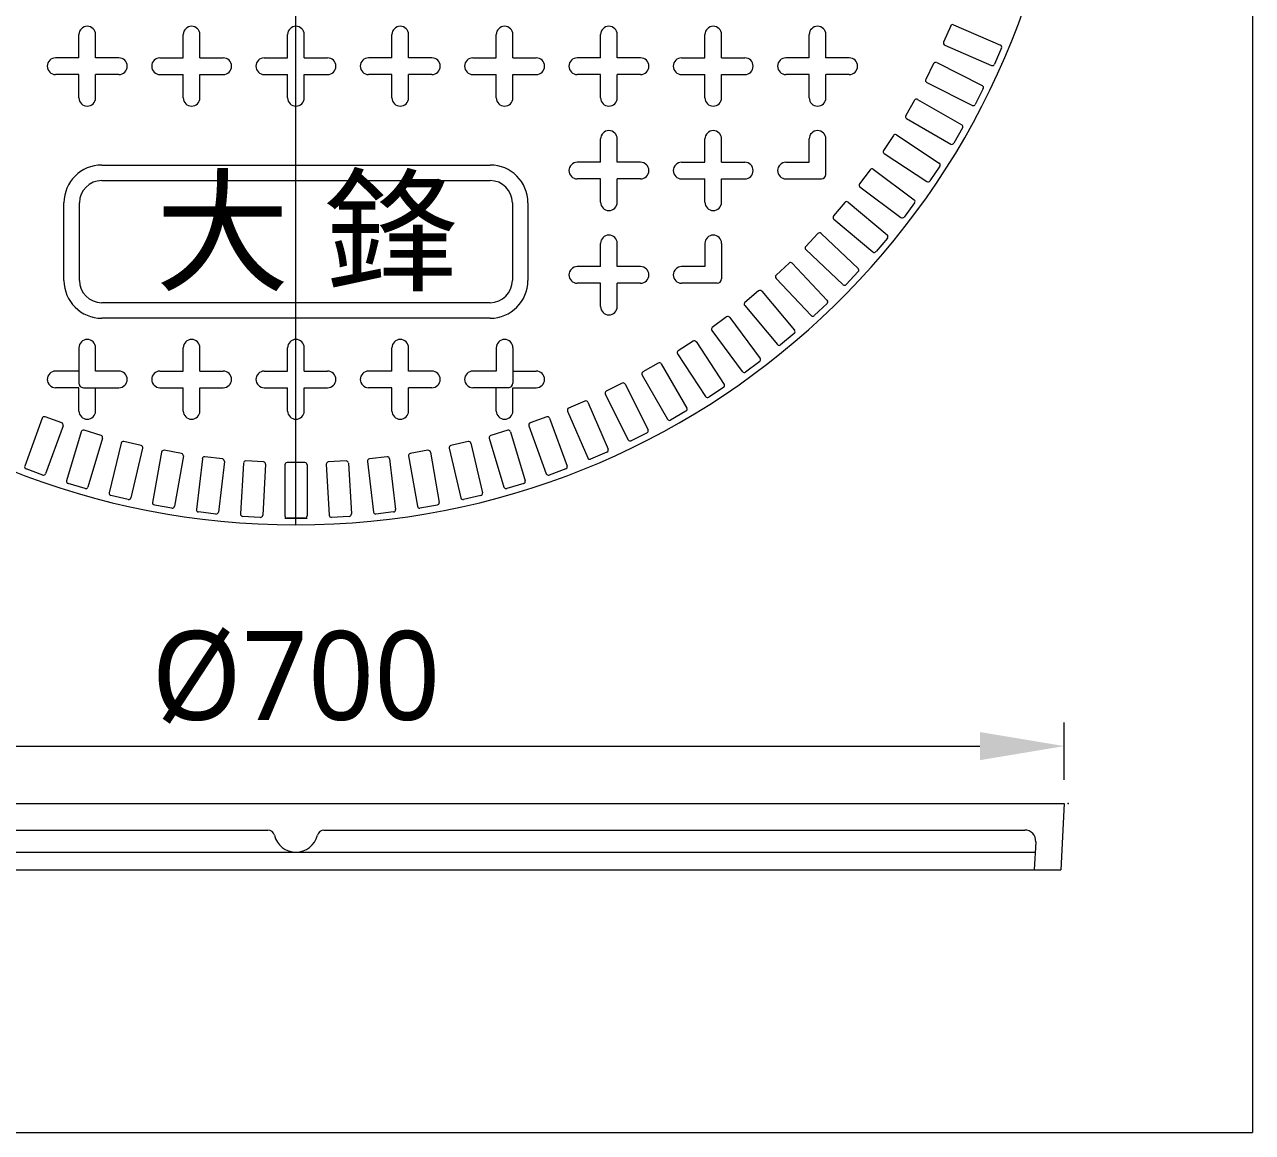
# Model space of a CAD drawing. Header units: millimetres. Extents: x 4664 to 8864, y -38 to 2932.
# Drawn here: x 7746.5 to 8023, y 2041.7 to 2291.1 of the extents above; entities that cross this region are included whole.
import ezdxf

# ---------------------------------------------------------------- set-up
doc = ezdxf.new("R2010")
doc.units = ezdxf.units.MM
doc.styles.add('AEH', font='kaiu.ttf')
doc.styles.add('微軟正黑體-20', font='Microsoft JhengHei.ttf', dxfattribs={"height": 20})

msp = doc.modelspace()

# ---------------------------------------------------------------- linework, layer by layer
at = {"lineweight": 5}
for p, q in [((8022.99, 2544.88), (8022.99, 2041.72)), ((7807.58, 2178.48), (7807.58, 2525.91)), ((7955.03, 2290.77), (7953.44, 2287.1)), ((7955.68, 2291.03), (7966.24, 2286.48)), ((7758.71, 2283.58), (7758.71, 2288.83)), ((7762.46, 2283.58), (7762.46, 2288.83)), ((7782.21, 2283.58), (7782.21, 2288.83)), ((7785.96, 2283.58), (7785.96, 2288.83)), ((7805.7, 2283.58), (7805.7, 2288.83)), ((7809.45, 2283.58), (7809.45, 2288.83)), ((7829.2, 2283.58), (7829.2, 2288.83)), ((7832.95, 2283.58), (7832.95, 2288.83)), ((7852.69, 2283.58), (7852.69, 2288.83)), ((7856.44, 2283.58), (7856.44, 2288.83)), ((7876.19, 2283.58), (7876.19, 2288.83)), ((7879.94, 2283.58), (7879.94, 2288.83)), ((7899.68, 2283.58), (7899.68, 2288.83)), ((7903.43, 2283.58), (7903.43, 2288.83)), ((7923.18, 2283.58), (7923.18, 2288.83)), ((7926.93, 2283.58), (7926.93, 2288.83)), ((7953.7, 2286.44), (7964.26, 2281.89)), ((7966.5, 2285.82), (7964.92, 2282.15)), ((7758.71, 2283.58), (7753.46, 2283.58)), ((7767.71, 2283.58), (7762.46, 2283.58)), ((7776.96, 2283.58), (7782.21, 2283.58)), ((7785.96, 2283.58), (7791.21, 2283.58)), ((7800.45, 2283.58), (7805.7, 2283.58)), ((7809.45, 2283.58), (7814.7, 2283.58)), ((7829.2, 2283.58), (7823.95, 2283.58)), ((7838.2, 2283.58), (7832.95, 2283.58)), ((7847.44, 2283.58), (7852.69, 2283.58)), ((7856.44, 2283.58), (7861.69, 2283.58)), ((7876.19, 2283.58), (7870.94, 2283.58)), ((7885.19, 2283.58), (7879.94, 2283.58)), ((7894.44, 2283.58), (7899.68, 2283.58)), ((7903.43, 2283.58), (7908.68, 2283.58)), ((7923.18, 2283.58), (7917.93, 2283.58)), ((7932.18, 2283.58), (7926.93, 2283.58)), ((7951.2, 2282.3), (7949.41, 2278.73)), ((7951.88, 2282.52), (7962.15, 2277.36)), ((7758.71, 2279.84), (7753.46, 2279.84)), ((7758.71, 2274.59), (7758.71, 2279.84)), ((7767.71, 2279.84), (7762.46, 2279.84)), ((7762.46, 2274.59), (7762.46, 2279.84)), ((7776.96, 2279.84), (7782.21, 2279.84)), ((7782.21, 2274.59), (7782.21, 2279.84)), ((7785.96, 2279.84), (7791.21, 2279.84)), ((7785.96, 2274.59), (7785.96, 2279.84)), ((7800.45, 2279.84), (7805.7, 2279.84)), ((7805.7, 2274.59), (7805.7, 2279.84)), ((7809.45, 2279.84), (7814.7, 2279.84)), ((7809.45, 2274.59), (7809.45, 2279.84)), ((7829.2, 2279.84), (7823.95, 2279.84)), ((7829.2, 2274.59), (7829.2, 2279.84)), ((7838.2, 2279.84), (7832.95, 2279.84)), ((7832.95, 2274.59), (7832.95, 2279.84)), ((7847.44, 2279.84), (7852.69, 2279.84)), ((7852.69, 2274.59), (7852.69, 2279.84)), ((7856.44, 2279.84), (7861.69, 2279.84)), ((7856.44, 2274.59), (7856.44, 2279.84)), ((7876.19, 2279.84), (7870.94, 2279.84)), ((7876.19, 2274.59), (7876.19, 2279.84)), ((7885.19, 2279.84), (7879.94, 2279.84)), ((7879.94, 2274.59), (7879.94, 2279.84)), ((7894.44, 2279.84), (7899.68, 2279.84)), ((7899.68, 2274.59), (7899.68, 2279.84)), ((7903.43, 2279.84), (7908.68, 2279.84)), ((7903.43, 2274.59), (7903.43, 2279.84)), ((7923.18, 2279.84), (7917.93, 2279.84)), ((7923.18, 2274.59), (7923.18, 2279.84)), ((7932.18, 2279.84), (7926.93, 2279.84)), ((7926.93, 2274.59), (7926.93, 2279.84)), ((7949.63, 2278.06), (7959.91, 2272.9)), ((7962.37, 2276.69), (7960.58, 2273.12)), ((7946.9, 2274.07), (7944.9, 2270.61)), ((7947.58, 2274.25), (7957.54, 2268.5)), ((7945.08, 2269.92), (7955.04, 2264.17)), ((7957.72, 2267.82), (7955.72, 2264.36)), ((7876.19, 2260.09), (7876.19, 2265.34)), ((7879.94, 2260.09), (7879.94, 2265.34)), ((7899.68, 2260.09), (7899.68, 2265.34)), ((7903.43, 2260.09), (7903.43, 2265.34)), ((7923.18, 2260.09), (7923.18, 2265.34)), ((7926.93, 2257.34), (7926.93, 2265.34)), ((7942.12, 2266.1), (7939.92, 2262.76)), ((7942.81, 2266.24), (7952.42, 2259.92)), ((7940.06, 2262.07), (7949.67, 2255.75)), ((7763.84, 2259.46), (7851.32, 2259.46)), ((7876.19, 2260.09), (7870.94, 2260.09)), ((7885.19, 2260.09), (7879.94, 2260.09)), ((7894.44, 2260.09), (7899.68, 2260.09)), ((7903.43, 2260.09), (7908.68, 2260.09)), ((7917.93, 2260.09), (7923.18, 2260.09)), ((7936.89, 2258.42), (7934.5, 2255.21)), ((7937.58, 2258.53), (7946.81, 2251.66)), ((7952.56, 2259.23), (7950.36, 2255.89)), ((7763.84, 2255.97), (7851.32, 2255.97)), ((7876.19, 2256.34), (7870.94, 2256.34)), ((7876.19, 2251.09), (7876.19, 2256.34)), ((7885.19, 2256.34), (7879.94, 2256.34)), ((7879.94, 2251.09), (7879.94, 2256.34)), ((7894.44, 2256.34), (7899.68, 2256.34)), ((7899.68, 2251.09), (7899.68, 2256.34)), ((7903.43, 2256.34), (7908.68, 2256.34)), ((7903.43, 2251.09), (7903.43, 2256.34)), ((7917.93, 2256.34), (7925.93, 2256.34)), ((7934.6, 2254.52), (7943.82, 2247.65)), ((7755.34, 2233.47), (7755.34, 2250.97)), ((7758.84, 2233.47), (7758.84, 2250.97)), ((7856.32, 2250.97), (7856.32, 2233.47)), ((7859.82, 2250.97), (7859.82, 2233.47)), ((7931.21, 2251.06), (7928.64, 2248)), ((7931.92, 2251.12), (7940.73, 2243.73)), ((7946.91, 2250.96), (7944.52, 2247.75)), ((7928.71, 2247.3), (7937.51, 2239.9)), ((7925.12, 2244.05), (7922.38, 2241.14)), ((7925.83, 2244.07), (7934.19, 2236.18)), ((7940.79, 2243.03), (7938.22, 2239.97)), ((7876.19, 2236.59), (7876.19, 2241.84)), ((7879.94, 2236.59), (7879.94, 2241.84)), ((7899.68, 2241.84), (7899.68, 2236.59)), ((7903.43, 2241.84), (7903.43, 2233.84)), ((7922.4, 2240.43), (7930.76, 2232.54)), ((7918.64, 2237.39), (7915.73, 2234.65)), ((7919.34, 2237.37), (7927.23, 2229.01)), ((7876.19, 2236.59), (7870.94, 2236.59)), ((7885.19, 2236.59), (7879.94, 2236.59)), ((7899.68, 2236.59), (7894.44, 2236.59)), ((7934.21, 2235.47), (7931.47, 2232.56)), ((7876.19, 2232.84), (7870.94, 2232.84)), ((7876.19, 2227.6), (7876.19, 2232.84)), ((7885.19, 2232.84), (7879.94, 2232.84)), ((7879.94, 2227.6), (7879.94, 2232.84)), ((7902.43, 2232.84), (7894.44, 2232.84)), ((7915.71, 2233.94), (7923.6, 2225.58)), ((7911.77, 2231.13), (7908.71, 2228.56)), ((7912.48, 2231.07), (7919.87, 2222.26)), ((7851.32, 2228.47), (7763.84, 2228.47)), ((7908.65, 2227.86), (7916.04, 2219.05)), ((7927.21, 2228.3), (7924.3, 2225.56)), ((7851.32, 2224.97), (7763.84, 2224.97)), ((7904.56, 2225.28), (7901.35, 2222.89)), ((7905.26, 2225.17), (7912.12, 2215.95)), ((7901.25, 2222.19), (7908.11, 2212.97)), ((7919.81, 2221.56), (7916.74, 2218.99)), ((7758.71, 2218.35), (7758.71, 2210.35)), ((7762.46, 2213.1), (7762.46, 2218.35)), ((7782.21, 2213.1), (7782.21, 2218.35)), ((7785.96, 2213.1), (7785.96, 2218.35)), ((7805.7, 2213.1), (7805.7, 2218.35)), ((7809.45, 2213.1), (7809.45, 2218.35)), ((7829.2, 2213.1), (7829.2, 2218.35)), ((7832.95, 2213.1), (7832.95, 2218.35)), ((7852.69, 2218.35), (7852.69, 2213.1)), ((7856.44, 2218.35), (7856.44, 2210.35)), ((7897.01, 2219.85), (7893.67, 2217.65)), ((7897.71, 2219.71), (7904.03, 2210.1)), ((7893.53, 2216.96), (7899.85, 2207.36)), ((7912.02, 2215.25), (7908.81, 2212.86)), ((7758.71, 2213.1), (7753.46, 2213.1)), ((7767.71, 2213.1), (7762.46, 2213.1)), ((7776.96, 2213.1), (7782.21, 2213.1)), ((7785.96, 2213.1), (7791.21, 2213.1)), ((7800.45, 2213.1), (7805.7, 2213.1)), ((7809.45, 2213.1), (7814.7, 2213.1)), ((7829.2, 2213.1), (7823.95, 2213.1)), ((7838.2, 2213.1), (7832.95, 2213.1)), ((7852.69, 2213.1), (7847.44, 2213.1)), ((7856.44, 2213.1), (7861.69, 2213.1)), ((7889.17, 2214.88), (7885.71, 2212.88)), ((7889.85, 2214.69), (7895.6, 2204.74)), ((7881.05, 2210.36), (7877.47, 2208.57)), ((7881.72, 2210.14), (7886.88, 2199.87)), ((7885.52, 2212.19), (7891.27, 2202.24)), ((7758.71, 2209.35), (7753.46, 2209.35)), ((7758.71, 2204.1), (7758.71, 2209.35)), ((7759.71, 2209.35), (7767.71, 2209.35)), ((7762.46, 2204.1), (7762.46, 2209.35)), ((7776.96, 2209.35), (7782.21, 2209.35)), ((7782.21, 2204.1), (7782.21, 2209.35)), ((7785.96, 2209.35), (7791.21, 2209.35)), ((7785.96, 2204.1), (7785.96, 2209.35)), ((7800.45, 2209.35), (7805.7, 2209.35)), ((7805.7, 2204.1), (7805.7, 2209.35)), ((7809.45, 2209.35), (7814.7, 2209.35)), ((7809.45, 2204.1), (7809.45, 2209.35)), ((7829.2, 2209.35), (7823.95, 2209.35)), ((7829.2, 2204.1), (7829.2, 2209.35)), ((7838.2, 2209.35), (7832.95, 2209.35)), ((7832.95, 2204.1), (7832.95, 2209.35)), ((7855.44, 2209.35), (7847.44, 2209.35)), ((7852.69, 2204.1), (7852.69, 2209.35)), ((7856.44, 2209.35), (7861.69, 2209.35)), ((7856.44, 2204.1), (7856.44, 2209.35)), ((7877.25, 2207.9), (7882.41, 2197.62)), ((7903.88, 2209.41), (7900.54, 2207.21)), ((7868.74, 2204.09), (7873.3, 2193.53)), ((7872.67, 2206.33), (7869, 2204.75)), ((7873.33, 2206.07), (7877.89, 2195.51)), ((7895.42, 2204.05), (7891.95, 2202.05)), ((7750.43, 2202.5), (7746.5, 2191.69)), ((7754.83, 2201.43), (7751.07, 2202.79)), ((7864.08, 2202.79), (7860.33, 2201.43)), ((7864.72, 2202.5), (7868.66, 2191.69)), ((7755.13, 2200.79), (7751.2, 2189.98)), ((7759.23, 2199.43), (7755.94, 2188.41)), ((7763.69, 2198.61), (7759.85, 2199.76)), ((7855.3, 2199.76), (7851.47, 2198.61)), ((7855.92, 2199.43), (7859.22, 2188.41)), ((7860.03, 2200.79), (7863.96, 2189.98)), ((7886.65, 2199.2), (7883.08, 2197.4)), ((7764.02, 2197.99), (7760.72, 2186.98)), ((7768.2, 2196.87), (7765.55, 2185.69)), ((7772.69, 2196.32), (7768.8, 2197.24)), ((7773.06, 2195.72), (7770.41, 2184.53)), ((7842.09, 2195.72), (7844.75, 2184.53)), ((7846.36, 2197.24), (7842.47, 2196.32)), ((7846.96, 2196.87), (7849.61, 2185.69)), ((7851.13, 2197.99), (7854.43, 2186.98)), ((7777.3, 2194.85), (7775.3, 2183.52)), ((7781.81, 2194.56), (7777.87, 2195.25)), ((7782.22, 2193.98), (7780.22, 2182.66)), ((7786.5, 2193.35), (7785.16, 2181.93)), ((7791.02, 2193.33), (7787.05, 2193.79)), ((7828.11, 2193.79), (7824.13, 2193.33)), ((7828.66, 2193.35), (7830, 2181.93)), ((7832.94, 2193.98), (7834.93, 2182.66)), ((7837.28, 2195.25), (7833.34, 2194.56)), ((7837.86, 2194.85), (7839.86, 2183.52)), ((7877.62, 2194.86), (7873.95, 2193.27)), ((7750.56, 2189.68), (7746.8, 2191.05)), ((7791.46, 2192.77), (7790.13, 2181.35)), ((7795.77, 2192.39), (7795.1, 2180.92)), ((7800.29, 2192.63), (7796.3, 2192.86)), ((7800.76, 2192.1), (7800.09, 2180.63)), ((7805.08, 2191.98), (7805.08, 2180.48)), ((7809.58, 2192.48), (7805.58, 2192.48)), ((7810.08, 2191.98), (7810.08, 2180.48)), ((7814.4, 2192.1), (7815.07, 2180.63)), ((7818.86, 2192.86), (7814.87, 2192.63)), ((7819.39, 2192.39), (7820.06, 2180.92)), ((7823.7, 2192.77), (7825.03, 2181.35)), ((7868.36, 2191.05), (7864.6, 2189.68)), ((7760.1, 2186.64), (7756.27, 2187.79)), ((7858.89, 2187.79), (7855.05, 2186.64)), ((7769.81, 2184.16), (7765.92, 2185.08)), ((7849.24, 2185.08), (7845.35, 2184.16)), ((7779.64, 2182.25), (7775.7, 2182.94)), ((7839.45, 2182.94), (7835.51, 2182.25)), ((7789.57, 2180.91), (7785.6, 2181.38)), ((7799.56, 2180.16), (7795.57, 2180.39)), ((7809.58, 2179.98), (7805.58, 2179.98)), ((7819.59, 2180.39), (7815.6, 2180.16)), ((7829.56, 2181.38), (7825.58, 2180.91)), ((7980.62, 2121.08), (7980.62, 2134)), ((7653.55, 2128.67), (7961.6, 2128.67)), ((7634.53, 2115.76), (7980.62, 2115.76)), ((7980.62, 2115.76), (7979.84, 2100.82)), ((7643.45, 2109.78), (7801.28, 2109.78)), ((7813.88, 2109.78), (7971.7, 2109.78)), ((7974.19, 2107.16), (7973.86, 2100.82)), ((7641.09, 2104.8), (7974.06, 2104.8)), ((7635.32, 2100.82), (7979.84, 2100.82)), ((6850.34, 2041.72), (8022.99, 2041.72))]:
    msp.add_line(p, q, dxfattribs=at)
for centre, radius, start, end in [((7807.58, 2352.2), 173.71, 184.0689, 355.9311), ((7760.59, 2288.83), 1.87, 0, 180), ((7784.08, 2288.83), 1.87, 0, 180), ((7807.58, 2288.83), 1.87, 0, 180), ((7831.07, 2288.83), 1.87, 0, 180), ((7854.57, 2288.83), 1.87, 0, 180), ((7878.06, 2288.83), 1.87, 0, 180), ((7901.56, 2288.83), 1.87, 0, 180), ((7925.05, 2288.83), 1.87, 0, 180), ((7955.48, 2290.57), 0.5, 66.6667, 156.6667), ((7953.9, 2286.9), 0.5, 156.6667, 246.6667), ((7966.04, 2286.02), 0.5, 336.6667, 66.6667), ((7753.46, 2281.71), 1.87, 90, 270), ((7767.71, 2281.71), 1.87, 270, 90), ((7776.96, 2281.71), 1.87, 90, 270), ((7791.21, 2281.71), 1.87, 270, 90), ((7800.45, 2281.71), 1.87, 90, 270), ((7814.7, 2281.71), 1.87, 270, 90), ((7823.95, 2281.71), 1.87, 90, 270), ((7838.2, 2281.71), 1.87, 270, 90), ((7847.44, 2281.71), 1.87, 90, 270), ((7861.69, 2281.71), 1.87, 270, 90), ((7870.94, 2281.71), 1.87, 90, 270), ((7885.19, 2281.71), 1.87, 270, 90), ((7894.44, 2281.71), 1.87, 90, 270), ((7908.68, 2281.71), 1.87, 270, 90), ((7917.93, 2281.71), 1.87, 90, 270), ((7932.18, 2281.71), 1.87, 270, 90), ((7951.65, 2282.08), 0.5, 63.3333, 153.3333), ((7964.46, 2282.35), 0.5, 246.6667, 336.6667), ((7949.86, 2278.5), 0.5, 153.3333, 243.3333), ((7961.93, 2276.92), 0.5, 333.3333, 63.3333), ((7760.59, 2274.59), 1.87, 180, 0), ((7784.08, 2274.59), 1.87, 180, 0), ((7807.58, 2274.59), 1.87, 180, 0), ((7831.07, 2274.59), 1.87, 180, 0), ((7854.57, 2274.59), 1.87, 180, 0), ((7878.06, 2274.59), 1.87, 180, 0), ((7901.56, 2274.59), 1.87, 180, 0), ((7925.05, 2274.59), 1.87, 180, 0), ((7947.33, 2273.82), 0.5, 60, 150), ((7960.13, 2273.34), 0.5, 243.3333, 333.3333), ((7945.33, 2270.36), 0.5, 150, 240), ((7957.29, 2268.07), 0.5, 330, 60), ((7878.06, 2265.34), 1.87, 0, 180), ((7901.56, 2265.34), 1.87, 0, 180), ((7925.05, 2265.34), 1.87, 0, 180), ((7942.54, 2265.83), 0.5, 56.6667, 146.6667), ((7940.34, 2262.48), 0.5, 146.6667, 236.6667), ((7955.29, 2264.61), 0.5, 240, 330), ((7763.84, 2250.97), 8.5, 90, 180), ((7851.32, 2250.97), 8.5, 0, 90), ((7870.94, 2258.21), 1.87, 90, 270), ((7885.19, 2258.21), 1.87, 270, 90), ((7894.44, 2258.21), 1.87, 90, 270), ((7908.68, 2258.21), 1.87, 270, 90), ((7917.93, 2258.21), 1.87, 90, 270), ((7952.14, 2259.51), 0.5, 326.6667, 56.6667), ((7925.93, 2257.34), 1, 270, 0), ((7937.29, 2258.12), 0.5, 53.3333, 143.3333), ((7763.84, 2250.97), 5, 90, 180), ((7851.32, 2250.97), 5, 0, 90), ((7934.9, 2254.92), 0.5, 143.3333, 233.3333), ((7949.95, 2256.17), 0.5, 236.6667, 326.6667), ((7878.06, 2251.09), 1.87, 180, 0), ((7901.56, 2251.09), 1.87, 180, 0), ((7931.6, 2250.74), 0.5, 50, 140), ((7946.51, 2251.26), 0.5, 323.3333, 53.3333), ((7929.03, 2247.68), 0.5, 140, 230), ((7944.12, 2248.05), 0.5, 233.3333, 323.3333), ((7878.06, 2241.84), 1.87, 0, 180), ((7901.56, 2241.84), 1.87, 0, 180), ((7925.49, 2243.7), 0.5, 46.6667, 136.6667), ((7940.4, 2243.35), 0.5, 320, 50), ((7922.74, 2240.79), 0.5, 136.6667, 226.6667), ((7937.83, 2240.29), 0.5, 230, 320), ((7918.98, 2237.03), 0.5, 43.3333, 133.3333), ((7870.94, 2234.72), 1.87, 90, 270), ((7885.19, 2234.72), 1.87, 270, 90), ((7894.44, 2234.72), 1.87, 90, 270), ((7916.07, 2234.29), 0.5, 133.3333, 223.3333), ((7933.85, 2235.81), 0.5, 316.6667, 46.6667), ((7763.84, 2233.47), 8.5, 180, 270), ((7763.84, 2233.47), 5, 180, 270), ((7851.32, 2233.47), 5, 270, 0), ((7851.32, 2233.47), 8.5, 270, 0), ((7902.43, 2233.84), 1, 270, 0), ((7931.11, 2232.9), 0.5, 226.6667, 316.6667), ((7912.1, 2230.75), 0.5, 40, 130), ((7926.87, 2228.67), 0.5, 313.3333, 43.3333), ((7878.06, 2227.6), 1.87, 180, 0), ((7909.03, 2228.18), 0.5, 130, 220), ((7904.86, 2224.88), 0.5, 36.6667, 126.6667), ((7923.96, 2225.92), 0.5, 223.3333, 313.3333), ((7901.65, 2222.49), 0.5, 126.6667, 216.6667), ((7919.49, 2221.94), 0.5, 310, 40), ((7760.59, 2218.35), 1.87, 0, 180), ((7784.08, 2218.35), 1.87, 0, 180), ((7807.58, 2218.35), 1.87, 0, 180), ((7831.07, 2218.35), 1.87, 0, 180), ((7854.57, 2218.35), 1.87, 0, 180), ((7897.29, 2219.43), 0.5, 33.3333, 123.3333), ((7916.42, 2219.37), 0.5, 220, 310), ((7893.95, 2217.24), 0.5, 123.3333, 213.3333), ((7911.72, 2215.65), 0.5, 306.6667, 36.6667), ((7753.46, 2211.22), 1.87, 90, 270), ((7767.71, 2211.22), 1.87, 270, 90), ((7776.96, 2211.22), 1.87, 90, 270), ((7791.21, 2211.22), 1.87, 270, 90), ((7800.45, 2211.22), 1.87, 90, 270), ((7814.7, 2211.22), 1.87, 270, 90), ((7823.95, 2211.22), 1.87, 90, 270), ((7838.2, 2211.22), 1.87, 270, 90), ((7847.44, 2211.22), 1.87, 90, 270), ((7861.69, 2211.22), 1.87, 270, 90), ((7885.96, 2212.44), 0.5, 120, 210), ((7889.42, 2214.44), 0.5, 30, 120), ((7908.52, 2213.26), 0.5, 216.6667, 306.6667), ((7759.71, 2210.35), 1, 180, 270), ((7855.44, 2210.35), 1, 270, 0), ((7881.27, 2209.92), 0.5, 26.6667, 116.6667), ((7903.61, 2209.83), 0.5, 303.3333, 33.3333), ((7877.7, 2208.12), 0.5, 116.6667, 206.6667), ((7900.27, 2207.63), 0.5, 213.3333, 303.3333), ((7760.59, 2204.1), 1.87, 180, 0), ((7784.08, 2204.1), 1.87, 180, 0), ((7807.58, 2204.1), 1.87, 180, 0), ((7831.07, 2204.1), 1.87, 180, 0), ((7854.57, 2204.1), 1.87, 180, 0), ((7869.2, 2204.29), 0.5, 113.3333, 203.3333), ((7872.87, 2205.87), 0.5, 23.3333, 113.3333), ((7895.17, 2204.49), 0.5, 300, 30), ((7750.9, 2202.32), 0.5, 70, 160), ((7754.66, 2200.96), 0.5, 340, 70), ((7860.5, 2200.96), 0.5, 110, 200), ((7864.25, 2202.32), 0.5, 20, 110), ((7891.7, 2202.49), 0.5, 210, 300), ((7759.71, 2199.28), 0.5, 73.3333, 163.3333), ((7763.54, 2198.14), 0.5, 343.3333, 73.3333), ((7851.61, 2198.14), 0.5, 106.6667, 196.6667), ((7855.44, 2199.28), 0.5, 16.6667, 106.6667), ((7886.43, 2199.64), 0.5, 296.6667, 26.6667), ((7768.68, 2196.76), 0.5, 76.6667, 166.6667), ((7772.58, 2195.84), 0.5, 346.6667, 76.6667), ((7842.58, 2195.84), 0.5, 103.3333, 193.3333), ((7846.47, 2196.76), 0.5, 13.3333, 103.3333), ((7882.86, 2197.85), 0.5, 206.6667, 296.6667), ((7777.79, 2194.76), 0.5, 80, 170), ((7781.73, 2194.06), 0.5, 350, 80), ((7786.99, 2193.29), 0.5, 83.3333, 173.3333), ((7790.96, 2192.83), 0.5, 353.3333, 83.3333), ((7824.19, 2192.83), 0.5, 96.6667, 186.6667), ((7828.16, 2193.29), 0.5, 6.6667, 96.6667), ((7833.43, 2194.06), 0.5, 100, 190), ((7837.37, 2194.76), 0.5, 10, 100), ((7873.75, 2193.73), 0.5, 203.3333, 293.3333), ((7877.43, 2195.32), 0.5, 293.3333, 23.3333), ((7746.97, 2191.52), 0.5, 160, 250), ((7796.27, 2192.37), 0.5, 86.6667, 176.6667), ((7800.26, 2192.13), 0.5, 356.6667, 86.6667), ((7805.58, 2191.98), 0.5, 90, 180), ((7809.58, 2191.98), 0.5, 0, 90), ((7814.9, 2192.13), 0.5, 93.3333, 183.3333), ((7818.89, 2192.37), 0.5, 3.3333, 93.3333), ((7868.19, 2191.52), 0.5, 290, 20), ((7750.73, 2190.15), 0.5, 250, 340), ((7756.41, 2188.27), 0.5, 163.3333, 253.3333), ((7858.74, 2188.27), 0.5, 286.6667, 16.6667), ((7864.43, 2190.15), 0.5, 200, 290), ((7760.25, 2187.12), 0.5, 253.3333, 343.3333), ((7766.03, 2185.57), 0.5, 166.6667, 256.6667), ((7849.12, 2185.57), 0.5, 283.3333, 13.3333), ((7854.91, 2187.12), 0.5, 196.6667, 286.6667), ((7769.92, 2184.65), 0.5, 256.6667, 346.6667), ((7775.79, 2183.44), 0.5, 170, 260), ((7779.73, 2182.74), 0.5, 260, 350), ((7785.66, 2181.87), 0.5, 173.3333, 263.3333), ((7829.5, 2181.87), 0.5, 276.6667, 6.6667), ((7835.43, 2182.74), 0.5, 190, 280), ((7839.37, 2183.44), 0.5, 280, 10), ((7845.23, 2184.65), 0.5, 193.3333, 283.3333), ((7789.63, 2181.41), 0.5, 263.3333, 353.3333), ((7795.6, 2180.89), 0.5, 176.6667, 266.6667), ((7799.59, 2180.65), 0.5, 266.6667, 356.6667), ((7805.58, 2180.48), 0.5, 180, 270), ((7807.58, 2352.2), 172.21, 269.1684, 270.8316), ((7809.58, 2180.48), 0.5, 270, 0), ((7815.57, 2180.65), 0.5, 183.3333, 273.3333), ((7819.56, 2180.89), 0.5, 273.3333, 3.3333), ((7825.53, 2181.41), 0.5, 186.6667, 276.6667), ((7801.28, 2108.29), 1.49, 13.3424, 90), ((7807.58, 2109.78), 4.98, 193.3424, 346.6576), ((7813.88, 2108.29), 1.49, 90, 166.6576), ((7971.7, 2107.29), 2.49, 357, 90)]:
    msp.add_arc(centre, radius, start, end, dxfattribs=at)
msp.add_point((7981.49, 2115.76), dxfattribs=at)
msp.add_solid([(7961.6, 2131.84), (7961.6, 2125.5), (7980.62, 2128.67)], dxfattribs=at)

# ---------------------------------------------------------------- texts
at = {"lineweight": 5, "insert": (7775.9, 2255.6, -370.99), "char_height": 22.178, "attachment_point": 1, "style": '微軟正黑體-20'}
msp.add_mtext_dynamic_manual_height_columns('大 鋒', width=64.6361, gutter_width=18.48, heights=[0], dxfattribs=at)
at = {"lineweight": 5, "insert": (7807.58, 2144.14), "char_height": 20, "attachment_point": 5, "style": 'AEH'}
msp.add_mtext('{\\fMicrosoft JhengHei|b0|i0|c136|p34;\\C0;Ø700}', dxfattribs=at)

doc.saveas('drawing.dxf')
